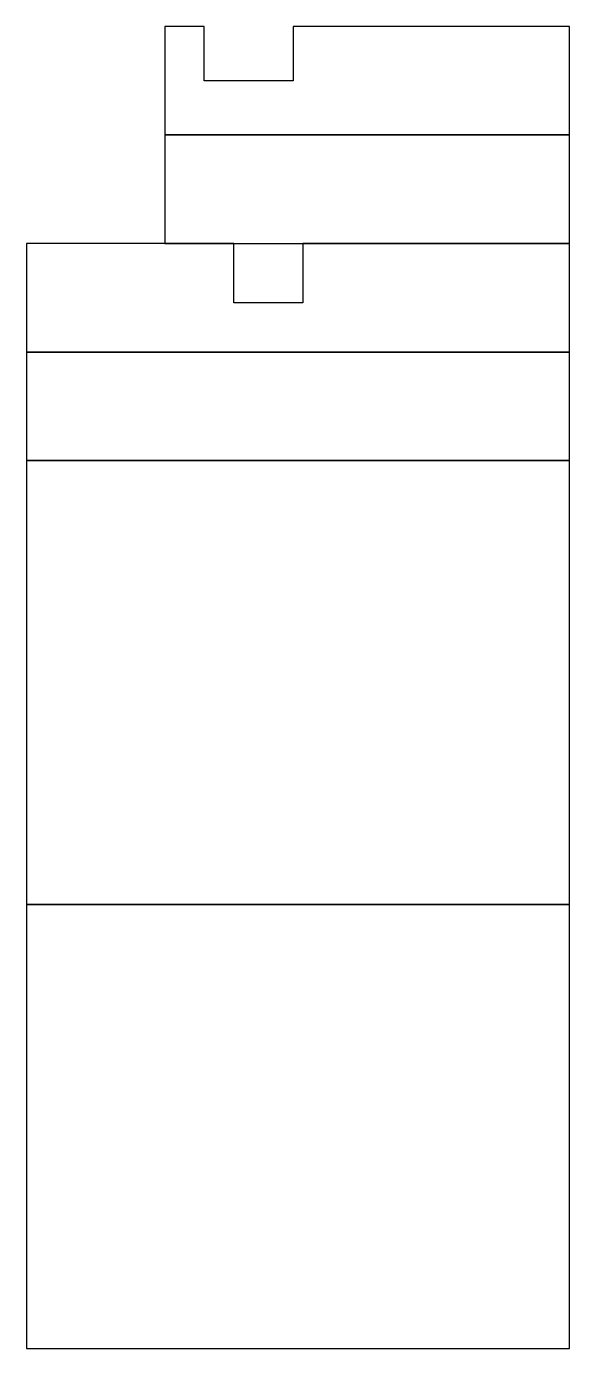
# Model space of a CAD drawing. Header units: millimetres. Extents: x -110 to 0, y 0 to 268.
import ezdxf

# ---------------------------------------------------------------- set-up
doc = ezdxf.new("R2010")
doc.units = ezdxf.units.MM

msp = doc.modelspace()

# ---------------------------------------------------------------- linework, layer by layer
for points in [[(0, 268), (-56, 268), (-56, 257), (-74, 257), (-74, 268), (-82, 268), (-82, 246), (0, 246)], [(0, 246), (-82, 246), (-82, 224), (-68, 224), (-54, 224), (0, 224)], [(-110, 202), (0, 202), (0, 224), (-54, 224), (-54, 212), (-68, 212), (-68, 224), (-110, 224)], [(-110, 180), (0, 180), (0, 202), (-110, 202)], [(-110, 90), (0, 90), (0, 180), (-110, 180)], [(-110, 0), (0, 0), (0, 90), (-110, 90)]]:
    msp.add_lwpolyline(points, close=True)

doc.saveas('drawing.dxf')
